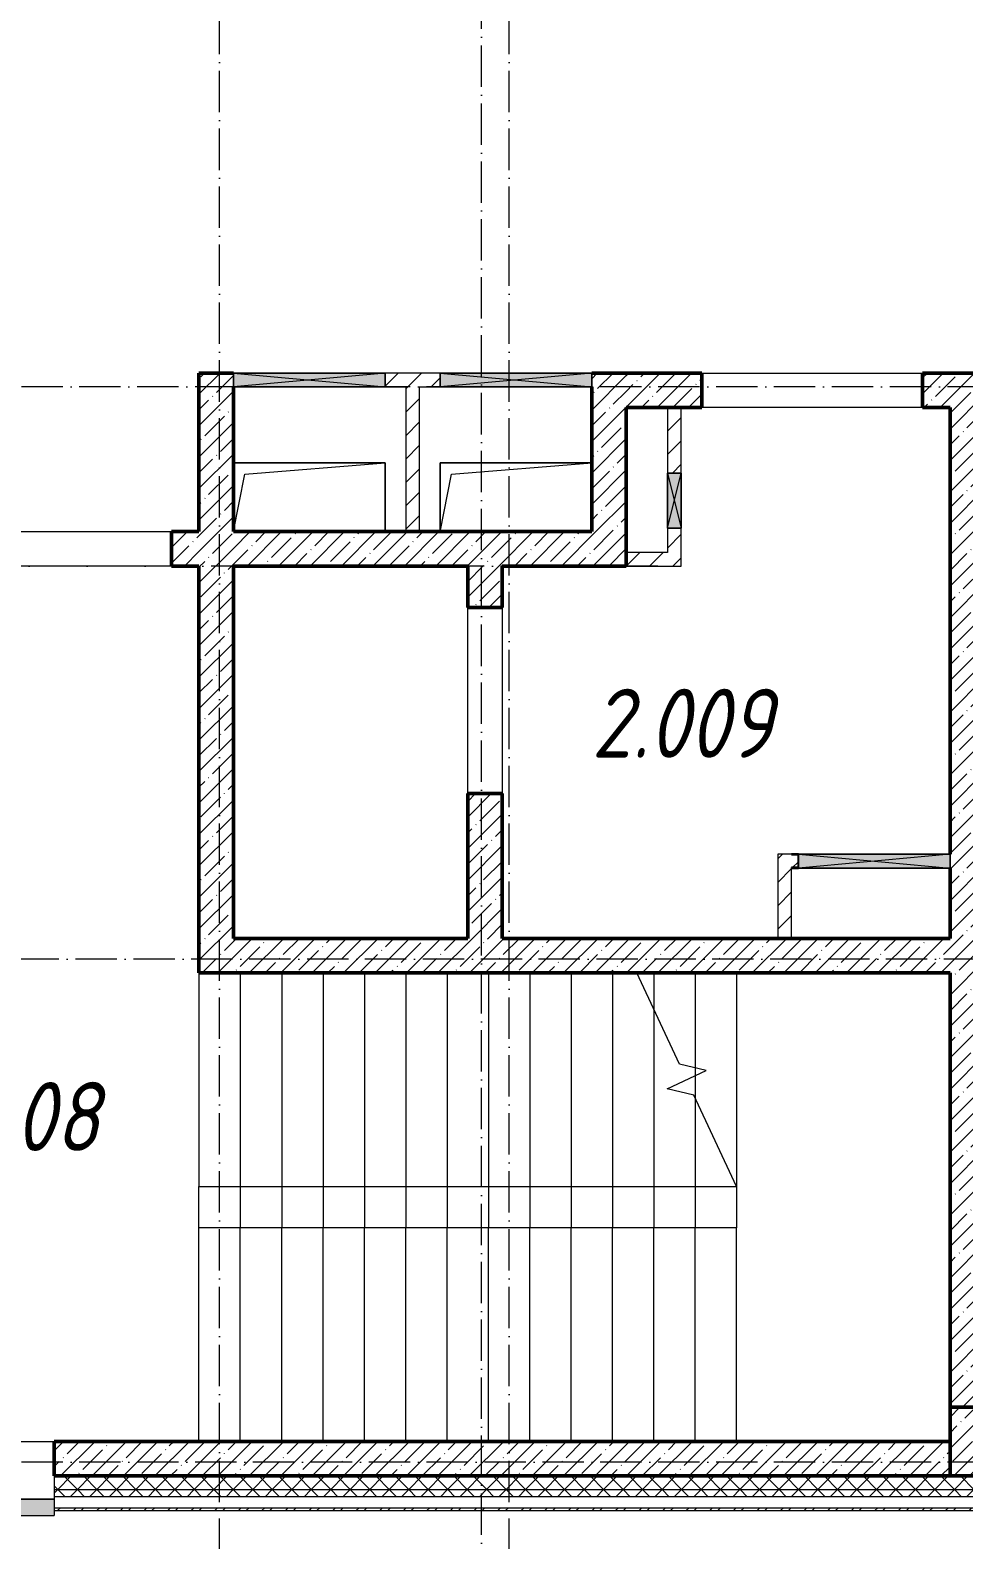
# Model space of a CAD drawing. Header units: millimetres. Extents: x -213536 to 1564669, y -45299 to 942238.
# Drawn here: x -9217 to -2442, y 513734 to 524684 of the extents above; entities that cross this region are included whole.
import ezdxf

# ---------------------------------------------------------------- set-up
doc = ezdxf.new("R2010")
doc.units = ezdxf.units.MM
doc.linetypes.add('50_200_ШТРИХ_1Т_ш5_п1_п1_', pattern=[700, 500, -100, 0, -100])
for name, color, linetype, lineweight in [('3.1) ЖБ окна 1.2 м', 102, 'Continuous', 30), ('A-DETL-GENF-OTLN', 7, 'Continuous', 9), ('A-FLOR-____-OTLN', 7, 'Continuous', 9), ('A-GENM-____-MCUT', 7, 'Continuous', 25), ('A-GENM-____-OTLN', 7, 'Continuous', 9), ('A-GENM-____-OTLN-1', 7, 'Continuous', 25), ('A-GLAZ-____-OTLN', 7, 'Continuous', 9), ('A-WALL-____-MCUT', 7, 'Continuous', 13), ('A-WALL-____-MCUT-1', 7, 'Continuous', 9), ('A-WALL-____-MCUT-2', 7, 'Continuous', 50), ('A-WALL-____-OTLN', 7, 'Continuous', 9), ('A-WALL-____-PATT-1', 7, 'Continuous', 9), ('A-WALL-FNSH-MCUT-1', 7, 'Continuous', 9), ('S-COLS-____-MCUT', 7, 'Continuous', 50), ('S-COLS-____-OTLN', 7, 'Continuous', 9), ('S-GRID-____-OTLN-1', 7, '50_200_ШТРИХ_1Т_ш5_п1_п1_', 9), ('S-STRS-____-MBND', 7, 'Continuous', 9), ('S-STRS-____-OTLN-1', 7, 'Continuous', 9), ('Марки помещений', 7, 'Continuous', 9)]:
    doc.layers.add(name, color=color, linetype=linetype, lineweight=lineweight)
doc.layers.add('A-GLAZ-____-OTLN-1', color=7, linetype='Continuous', lineweight=9, true_color=0xc0c0c0)
doc.styles.add('ISOCPEUR_I_2', font='isocpeui.ttf', dxfattribs={"width": 0.85, "height": 2.3})
pattern_1 = [(45, (-15591.66, 459015.94), (-70.71068, 70.71068), []), (135, (-15591.66, 459015.94), (-70.71068, -70.71068), [])]
pattern_2 = [(45, (-15591.66, 459015.94), (-114.04925, 114.04925), []), (45, (-15477.61, 459015.94), (-114.04925, 114.04925), [201.612, -40.322, 3.353, -36.97])]
pattern_3 = [(45, (-15591.66, 459015.94), (-84.85281, 84.85281), [])]

# ---------------------------------------------------------------- blocks, each defined once
blk = doc.blocks.new('BSC_Колонна _Прямоугольная - 500х500-V59-АР1_План отверстий 2 этажа в осях 1-64_Ю-ЯЯ')
at = {"layer": 'S-COLS-____-OTLN'}
h = blk.add_hatch(dxfattribs=at)
h.set_pattern_fill('FP_70', color=256, style=0, pattern_type=2)
h.set_pattern_definition([(45, (-13300, -55431.04), (-114.04925, 114.04925), []), (45, (-13185.95, -55431.04), (-114.04925, 114.04925), [201.613, -40.323, 3.353, -36.97])])
h.paths.add_polyline_path([(-250, -250), (250, -250), (250, 250), (-250, 250), (-250, 179)], flags=0)
at = {"layer": 'S-COLS-____-MCUT'}
for p, q in [((250, 250), (-250, 250)), ((-250, 250), (-250, -250)), ((250, -250), (250, 250)), ((-250, -250), (250, -250))]:
    blk.add_line(p, q, dxfattribs=at)
blk = doc.blocks.new('AR_Отверстие прямоугольное _в плите_ - AR_Отверстие прямоугольное _в плите_-V199-АР1_План отверстий 2 этажа в осях 1-64_Ю-ЯЯ')
at = {"layer": 'A-GENM-____-OTLN'}
for p, q in [((550, 250), (-550, 250)), ((-550, 250), (-550, -250)), ((-467, 167), (550, 250)), ((-550, -250), (-467, 167))]:
    blk.add_line(p, q, dxfattribs=at)
blk = doc.blocks.new('AR_Отверстие прямоугольное _в плите_ - AR_Отверстие прямоугольное _в плите_-V200-АР1_План отверстий 2 этажа в осях 1-64_Ю-ЯЯ')
at = {"layer": 'A-GENM-____-OTLN'}
for p, q in [((550, 250), (-550, 250)), ((-467, 167), (550, 250)), ((550, -250), (550, 250)), ((-550, -250), (-467, 167))]:
    blk.add_line(p, q, dxfattribs=at)
blk = doc.blocks.new('Отлив_СКБ - Отлив витража_120_НВФ-31885283-АР1_План отверстий 2 этажа в осях 1-64_Ю-ЯЯ')
at = {"layer": 'A-GLAZ-____-OTLN-1'}
for points in [[(426, -2), (1000, -2), (1000, 0), (0, 0), (0, -2)], [(426, -120), (1000, -120), (1000, -2), (0, -2), (0, -120)]]:
    blk.add_hatch(color=256, dxfattribs=at).paths.add_polyline_path(points, flags=0)
at = {"layer": 'A-GLAZ-____-OTLN'}
for p, q in [((0, 0), (1000, 0)), ((1000, -2), (0, -2)), ((0, -120), (0, -83)), ((1000, -83), (1000, -120)), ((0, -120), (1000, -120))]:
    blk.add_line(p, q, dxfattribs=at)
blk = doc.blocks.new('AR_Отверстие прямоугольное _в стене_ - AR_Отверстие прямоугольное _в стене__ОВ-36805337-АР1_План отверстий 2 этажа в осях 1-64_Ю-ЯЯ')
at = {"layer": 'A-GLAZ-____-OTLN'}
blk.add_hatch(color=256, dxfattribs=at).paths.add_polyline_path([(-143, -50), (550, -50), (550, 50), (-550, 50), (-550, -50)], flags=0)
at = {"layer": 'A-DETL-GENF-OTLN'}
for p, q in [((-550, -50), (-550, 50)), ((-550, 50), (550, 50)), ((550, 50), (-550, -50)), ((-550, 50), (550, -50)), ((550, 50), (-550, 50)), ((-550, 50), (-550, -50)), ((550, 50), (550, -50)), ((550, -50), (550, 50)), ((550, -50), (-550, -50)), ((-550, -50), (550, -50))]:
    blk.add_line(p, q, dxfattribs=at)
blk = doc.blocks.new('AR_Отверстие прямоугольное _в стене_ - AR_Отверстие прямоугольное _в стене__ОВ-36803902-АР1_План отверстий 2 этажа в осях 1-64_Ю-ЯЯ')
at = {"layer": 'A-GLAZ-____-OTLN'}
blk.add_hatch(color=256, dxfattribs=at).paths.add_polyline_path([(550, -50), (550, 50), (-550, 50), (-550, -50)], flags=0)
at = {"layer": 'A-DETL-GENF-OTLN'}
for p, q in [((-550, -50), (-550, 50)), ((-550, 50), (550, 50)), ((550, 50), (-550, -50)), ((-550, 50), (550, -50)), ((550, 50), (-550, 50)), ((-550, 50), (-550, -50)), ((550, 50), (550, -50)), ((550, -50), (550, 50)), ((550, -50), (-550, -50)), ((-550, -50), (550, -50))]:
    blk.add_line(p, q, dxfattribs=at)
blk = doc.blocks.new('154_Фахверк_СКБ_Швеллер - Тип_100_3960-V204-АР1_План отверстий 2 этажа в осях 1-64_Ю-ЯЯ')
at = {"layer": 'A-GENM-____-MCUT'}
for p, q in [((175, 50), (125, 50)), ((128, 47), (175, 47)), ((128, -47), (128, 47)), ((175, 47), (175, 50)), ((125, -50), (175, -50)), ((175, -47), (128, -47)), ((175, -50), (175, -47))]:
    blk.add_line(p, q, dxfattribs=at)
blk = doc.blocks.new('AR_Отверстие прямоугольное _в стене_ - AR_Отверстие прямоугольное _в стене__ОВ-36913595-АР1_План отверстий 2 этажа в осях 1-64_Ю-ЯЯ')
at = {"layer": 'A-GLAZ-____-OTLN'}
blk.add_hatch(color=256, dxfattribs=at).paths.add_polyline_path([(550, -50), (550, 50), (-550, 50), (-550, -50), (422, -50)], flags=0)
at = {"layer": 'A-DETL-GENF-OTLN'}
for p, q in [((-550, -50), (-550, 50)), ((-550, 50), (550, 50)), ((550, 50), (-550, -50)), ((-550, 50), (550, -50)), ((550, 50), (-550, 50)), ((-550, 50), (-550, -50)), ((550, 50), (550, -50)), ((550, -50), (550, 50)), ((550, -50), (-550, -50)), ((-550, -50), (550, -50))]:
    blk.add_line(p, q, dxfattribs=at)
blk = doc.blocks.new('AR_Отверстие прямоугольное _в стене_ - AR_Отверстие прямоугольное _в стене__ОВ-36914865-АР1_План отверстий 2 этажа в осях 1-64_Ю-ЯЯ')
at = {"layer": 'A-GLAZ-____-OTLN'}
blk.add_hatch(color=256, dxfattribs=at).paths.add_polyline_path([(-200, -50), (200, -50), (200, 50), (-200, 50)], flags=0)
at = {"layer": 'A-DETL-GENF-OTLN'}
for p, q in [((-200, -50), (-200, 50)), ((-200, 50), (200, 50)), ((200, 50), (-200, -50)), ((-200, 50), (200, -50)), ((200, 50), (-200, 50)), ((-200, 50), (-200, -50)), ((200, 50), (200, -50)), ((200, -50), (200, 50)), ((200, -50), (-200, -50)), ((-200, -50), (200, -50))]:
    blk.add_line(p, q, dxfattribs=at)
blk = doc.blocks.new('2этаж')
at = {"layer": 'S-GRID-____-OTLN-1', "color": 251, "ltscale": 0.6, "true_color": 0x636466}
for p, q in [((-7841.7, 511907.5), (-7841.7, 549908.8)), ((-5941.7, 512090.5), (-5941.7, 549908.8)), ((-5741.7, 511907.5), (-5741.7, 549644.2)), ((88482.7, 522097), (-20260.4, 522097)), ((-4662.3, 520797), (-20260.4, 520797)), ((59888.4, 517947), (-20260.4, 517947)), ((88482.7, 514297), (-20260.4, 514297))]:
    blk.add_line(p, q, dxfattribs=at)

msp = doc.modelspace()

# ---------------------------------------------------------------- hatches: boundary and pattern name
at = {"layer": 'A-WALL-____-PATT-1'}
h = msp.add_hatch(dxfattribs=at)
h.set_pattern_fill('FP_13', color=256, style=0, pattern_type=2)
h.set_pattern_definition(pattern_2)
h.paths.add_polyline_path([(-7991.7, 517847), (-7741.7, 517847), (-7741.7, 522197), (-7991.7, 522197), (-7991.7, 519469.4)], flags=0)
h = msp.add_hatch(dxfattribs=at)
h.set_pattern_fill('FP_4', color=256, style=0, pattern_type=2)
h.set_pattern_definition(pattern_3)
h.paths.add_polyline_path([(-6241.7, 522097), (-6241.7, 522197), (-6641.7, 522197), (-6641.7, 522097), (-6391.7, 522097)], flags=0)
h = msp.add_hatch(dxfattribs=at)
h.set_pattern_fill('FP_13', color=256, style=0, pattern_type=2)
h.set_pattern_definition(pattern_2)
h.paths.add_polyline_path([(-5141.7, 521047), (-4891.7, 521047), (-4891.7, 522197), (-5141.7, 522197), (-5141.7, 522097)], flags=0)
h = msp.add_hatch(dxfattribs=at)
h.set_pattern_fill('FP_13', color=256, style=0, pattern_type=2)
h.set_pattern_definition(pattern_2)
h.paths.add_polyline_path([(-2541.7, 521947), (-2541.7, 522197), (-2741.7, 522197), (-2741.7, 521947)], flags=0)
h.paths.add_polyline_path([(-4341.7, 521947), (-4341.7, 522197), (-4891.7, 522197), (-4891.7, 521947)], flags=0)
h = msp.add_hatch(dxfattribs=at)
h.set_pattern_fill('FP_13', color=256, style=0, pattern_type=2)
h.set_pattern_definition(pattern_2)
h.paths.add_polyline_path([(-2541.7, 514697), (-2291.7, 514697), (-2291.7, 522197), (-2541.7, 522197), (-2541.7, 516240.5)], flags=0)
h = msp.add_hatch(dxfattribs=at)
h.set_pattern_fill('FP_4', color=256, style=0, pattern_type=2)
h.set_pattern_definition(pattern_3)
h.paths.add_polyline_path([(-6391.7, 521047), (-6391.7, 522097), (-6491.7, 522097), (-6491.7, 521047)], flags=0)
h = msp.add_hatch(dxfattribs=at)
h.set_pattern_fill('FP_4', color=256, style=0, pattern_type=2)
h.set_pattern_definition(pattern_3)
h.paths.add_polyline_path([(-4491.7, 520797), (-4491.7, 521072), (-4591.7, 521072), (-4591.7, 520797)], flags=0)
h.paths.add_polyline_path([(-4491.7, 521472), (-4491.7, 521947), (-4591.7, 521947), (-4591.7, 521472), (-4536.9, 521472)], flags=0)
h = msp.add_hatch(dxfattribs=at)
h.set_pattern_fill('FP_13', color=256, style=0, pattern_type=2)
h.set_pattern_definition(pattern_2)
h.paths.add_polyline_path([(-7991.7, 520797), (-7991.7, 521047), (-8191.7, 521047), (-8191.7, 520797)], flags=0)
h.paths.add_polyline_path([(-10041.7, 520797), (-9791.7, 520797), (-9791.7, 521047), (-10041.7, 521047)], flags=0)
h = msp.add_hatch(dxfattribs=at)
h.set_pattern_fill('FP_13', color=256, style=0, pattern_type=2)
h.set_pattern_definition(pattern_2)
h.paths.add_polyline_path([(-4891.7, 520797), (-4891.7, 521047), (-7741.7, 521047), (-7741.7, 520797), (-5001.8, 520797)], flags=0)
h = msp.add_hatch(dxfattribs=at)
h.set_pattern_fill('FP_4', color=256, style=0, pattern_type=2)
h.set_pattern_definition(pattern_3)
h.paths.add_polyline_path([(-4591.7, 520797), (-4591.7, 520897), (-4891.7, 520897), (-4891.7, 520797)], flags=0)
h = msp.add_hatch(dxfattribs=at)
h.set_pattern_fill('FP_13', color=256, style=0, pattern_type=2)
h.set_pattern_definition(pattern_2)
h.paths.add_polyline_path([(-5791.7, 518097), (-5791.7, 519146.6), (-6041.7, 519146.6), (-6041.7, 518097)], flags=0)
h.paths.add_polyline_path([(-6041.7, 520496.6), (-5791.7, 520496.6), (-5791.7, 520797), (-6041.7, 520797)], flags=0)
h = msp.add_hatch(dxfattribs=at)
h.set_pattern_fill('FP_4', color=256, style=0, pattern_type=2)
h.set_pattern_definition(pattern_3)
h.paths.add_polyline_path([(-3791.7, 518607), (-3691.7, 518607), (-3691.7, 518610), (-3644.7, 518611.1), (-3644.7, 518704), (-3691.7, 518704), (-3691.7, 518707), (-3791.7, 518707), (-3791.7, 518610)], flags=0)
h = msp.add_hatch(dxfattribs=at)
h.set_pattern_fill('FP_4', color=256, style=0, pattern_type=2)
h.set_pattern_definition(pattern_3)
h.paths.add_polyline_path([(-3691.7, 518097), (-3691.7, 518607), (-3791.7, 518607), (-3791.7, 518097)], flags=0)
h = msp.add_hatch(dxfattribs=at)
h.set_pattern_fill('FP_13', color=256, style=0, pattern_type=2)
h.set_pattern_definition(pattern_2)
h.paths.add_polyline_path([(-3234.3, 517847), (-2541.7, 517847), (-2541.7, 518097), (-7741.7, 518097), (-7741.7, 517847), (-5001.8, 517847)], flags=0)
h = msp.add_hatch(dxfattribs=at)
h.set_pattern_fill('FP_13', color=256, style=0, pattern_type=2)
h.set_pattern_definition(pattern_2)
h.paths.add_polyline_path([(-2541.7, 514197), (-2541.7, 514447), (-9041.7, 514447), (-9041.7, 514197), (-3234.3, 514197)], flags=0)
h.paths.add_polyline_path([(-10291.7, 514197), (-10041.7, 514197), (-10041.7, 514447), (-10291.7, 514447)], flags=0)
h = msp.add_hatch(dxfattribs=at)
h.set_pattern_fill('FP_1', color=256, style=0, pattern_type=2)
h.set_pattern_definition(pattern_1)
h.paths.add_polyline_path([(58628.2, 514097), (58708.3, 514097), (58708.3, 514197), (52358.3, 514197), (52358.3, 514097), (55093.2, 514097)], flags=0)
h.paths.add_polyline_path([(49408.3, 514097), (51358.3, 514097), (51358.3, 514197), (49483.3, 514197), (49483.3, 514191), (49408.3, 514191)], flags=0)
h.paths.add_polyline_path([(48408.3, 514097), (48408.3, 514191), (48333.3, 514191), (48333.3, 514197), (47383.3, 514197), (47383.3, 514191), (47308.3, 514191), (47308.3, 514097), (48023.2, 514097)], flags=0)
h.paths.add_polyline_path([(44488.2, 514097), (45508.3, 514097), (45508.3, 514191), (45433.3, 514191), (45433.3, 514197), (44383.3, 514197), (44383.3, 514191), (44308.3, 514191), (44308.3, 514097), (44383.3, 514097)], flags=0)
h.paths.add_polyline_path([(42508.3, 514097), (42508.3, 514191), (42433.3, 514191), (42433.3, 514197), (41383.3, 514197), (41383.3, 514191), (41308.3, 514191), (41308.3, 514097), (41836.9, 514097)], flags=0)
h.paths.add_polyline_path([(38743.8, 514097), (39508.3, 514097), (39508.3, 514191), (39433.3, 514191), (39433.3, 514197), (38383.3, 514197), (38383.3, 514191), (38308.3, 514191), (38308.3, 514097), (38658.3, 514097)], flags=0)
h.paths.add_polyline_path([(36433.3, 514097), (36508.3, 514097), (36508.3, 514191), (36433.3, 514191), (36433.3, 514197), (35383.3, 514197), (35383.3, 514191), (35308.3, 514191), (35308.3, 514097), (35650.7, 514097)], flags=0)
h.paths.add_polyline_path([(32308.3, 514097), (33508.3, 514097), (33508.3, 514191), (33433.3, 514191), (33433.3, 514197), (32383.3, 514197), (32383.3, 514191), (32308.3, 514191)], flags=0)
h.paths.add_polyline_path([(26883.3, 514097), (26958.3, 514097), (26958.3, 514191), (26883.3, 514191), (26883.3, 514197), (25833.3, 514197), (25833.3, 514191), (25758.3, 514191), (25758.3, 514097), (26813.2, 514097)], flags=0)
h.paths.add_polyline_path([(28833.3, 514097), (30508.3, 514097), (30508.3, 514191), (30433.3, 514191), (30433.3, 514197), (28833.3, 514197), (28833.3, 514191), (28758.3, 514191), (28758.3, 514097)], flags=0)
h.paths.add_polyline_path([(23883.3, 514097), (23958.3, 514097), (23958.3, 514191), (23883.3, 514191), (23883.3, 514197), (22833.3, 514197), (22833.3, 514191), (22758.3, 514191), (22758.3, 514097), (23608.3, 514097)], flags=0)
h.paths.add_polyline_path([(20958.3, 514097), (20958.3, 514191), (20883.3, 514191), (20883.3, 514197), (19833.3, 514197), (19833.3, 514191), (19758.3, 514191), (19758.3, 514097), (20626.9, 514097)], flags=0)
h.paths.add_polyline_path([(16758.3, 514097), (17958.3, 514097), (17958.3, 514191), (17883.3, 514191), (17883.3, 514197), (16833.3, 514197), (16833.3, 514191), (16758.3, 514191)], flags=0)
h.paths.add_polyline_path([(14958.3, 514097), (14958.3, 514191), (14883.3, 514191), (14883.3, 514197), (13833.3, 514197), (13833.3, 514191), (13758.3, 514191), (13758.3, 514097), (14883.3, 514097)], flags=0)
h.paths.add_polyline_path([(11108.3, 514097), (11958.3, 514097), (11958.3, 514191), (11883.3, 514191), (11883.3, 514197), (10833.3, 514197), (10833.3, 514191), (10758.3, 514191), (10758.3, 514097), (10905.7, 514097)], flags=0)
h.paths.add_polyline_path([(8958.3, 514097), (8958.3, 514191), (8883.3, 514191), (8883.3, 514197), (7833.3, 514197), (7833.3, 514191), (7758.3, 514191), (7758.3, 514097), (8254.4, 514097)], flags=0)
h.paths.add_polyline_path([(5958.3, 514097), (5958.3, 514191), (5883.3, 514191), (5883.3, 514197), (4833.3, 514197), (4833.3, 514191), (4758.3, 514191), (4758.3, 514097), (5883.3, 514097)], flags=0)
h.paths.add_polyline_path([(2958.3, 514097), (2958.3, 514191), (2883.3, 514191), (2883.3, 514197), (1833.3, 514197), (1833.3, 514191), (1758.3, 514191), (1758.3, 514097), (2951.9, 514097)], flags=0)
h.paths.add_polyline_path([(758.3, 514097), (758.3, 514191), (683.3, 514191), (683.3, 514197), (-9041.7, 514197), (-9041.7, 514097), (300.7, 514097)], flags=0)
h.paths.add_polyline_path([(-10041.7, 514097), (-10041.7, 514197), (-18041.7, 514197), (-18041.7, 514097), (-12071.8, 514097)], flags=0)
h = msp.add_hatch(dxfattribs=at)
h.set_pattern_fill('FP_1', color=256, style=0, pattern_type=2)
h.set_pattern_definition(pattern_1)
h.paths.add_polyline_path([(58708.3, 514047), (58708.3, 514097), (52358.3, 514097), (52358.3, 514047), (58628.2, 514047)], flags=0)
h.paths.add_polyline_path([(51358.3, 514047), (51358.3, 514097), (49408.3, 514097), (49408.3, 514047), (49790.7, 514047)], flags=0)
h.paths.add_polyline_path([(48408.3, 514047), (48408.3, 514097), (47308.3, 514097), (47308.3, 514047), (48023.2, 514047)], flags=0)
h.paths.add_polyline_path([(45508.3, 514047), (45508.3, 514097), (44308.3, 514097), (44308.3, 514047), (44488.2, 514047)], flags=0)
h.paths.add_polyline_path([(42508.3, 514047), (42508.3, 514097), (41308.3, 514097), (41308.3, 514047), (41836.9, 514047)], flags=0)
h.paths.add_polyline_path([(39508.3, 514047), (39508.3, 514097), (38308.3, 514097), (38308.3, 514047), (39185.7, 514047)], flags=0)
h.paths.add_polyline_path([(35308.3, 514047), (36508.3, 514047), (36508.3, 514097), (35308.3, 514097)], flags=0)
h.paths.add_polyline_path([(32999.4, 514047), (33508.3, 514047), (33508.3, 514097), (32308.3, 514097), (32308.3, 514047)], flags=0)
h.paths.add_polyline_path([(28758.3, 514047), (30508.3, 514047), (30508.3, 514097), (28758.3, 514097)], flags=0)
h.paths.add_polyline_path([(25758.3, 514047), (26958.3, 514047), (26958.3, 514097), (25758.3, 514097)], flags=0)
h.paths.add_polyline_path([(23958.3, 514047), (23958.3, 514097), (22758.3, 514097), (22758.3, 514047), (23278.2, 514047)], flags=0)
h.paths.add_polyline_path([(17958.3, 514047), (17958.3, 514097), (16758.3, 514097), (16758.3, 514047)], flags=0)
h.paths.add_polyline_path([(19758.3, 514047), (20958.3, 514047), (20958.3, 514097), (19758.3, 514097)], flags=0)
h.paths.add_polyline_path([(14958.3, 514047), (14958.3, 514097), (13758.3, 514097), (13758.3, 514047), (14440.7, 514047)], flags=0)
h.paths.add_polyline_path([(11958.3, 514047), (11958.3, 514097), (10758.3, 514097), (10758.3, 514047), (11789.4, 514047)], flags=0)
h.paths.add_polyline_path([(7758.3, 514047), (8958.3, 514047), (8958.3, 514097), (7758.3, 514097)], flags=0)
h.paths.add_polyline_path([(5958.3, 514047), (5958.3, 514097), (4758.3, 514097), (4758.3, 514047), (5603.2, 514047)], flags=0)
h.paths.add_polyline_path([(2951.9, 514047), (2958.3, 514047), (2958.3, 514097), (1758.3, 514097), (1758.3, 514047), (2068.2, 514047)], flags=0)
h.paths.add_polyline_path([(758.3, 514047), (758.3, 514097), (-9041.7, 514097), (-9041.7, 514047), (300.7, 514047)], flags=0)
h.paths.add_polyline_path([(-10041.7, 514047), (-10041.7, 514097), (-18141.7, 514097), (-18141.7, 514047), (-12071.8, 514047)], flags=0)
h = msp.add_hatch(dxfattribs=at)
h.set_pattern_fill('FP_3', color=256, style=0, pattern_type=2)
h.set_pattern_definition([(45, (-15591.66, 459015.94), (-85.53659, 85.53659), []), (45, (-15534.64, 459015.94), (-85.53659, 85.53659), [])])
h.paths.add_polyline_path([(29623.3, 513947), (29623.3, 513967), (28758.3, 513967), (28758.3, 513947), (29464.4, 513947)], flags=0)
h.paths.add_polyline_path([(26813.2, 513947), (26958.3, 513947), (26958.3, 513967), (25758.3, 513967), (25758.3, 513947)], flags=0)
h.paths.add_polyline_path([(23278.2, 513947), (23958.3, 513947), (23958.3, 513967), (22758.3, 513967), (22758.3, 513947)], flags=0)
h.paths.add_polyline_path([(20958.3, 513947), (20958.3, 513967), (19758.3, 513967), (19758.3, 513947), (20626.9, 513947)], flags=0)
h.paths.add_polyline_path([(17958.3, 513947), (17958.3, 513967), (16758.3, 513967), (16758.3, 513947)], flags=0)
h.paths.add_polyline_path([(14958.3, 513947), (14958.3, 513967), (13758.3, 513967), (13758.3, 513947), (14440.7, 513947)], flags=0)
h.paths.add_polyline_path([(11789.4, 513947), (11958.3, 513947), (11958.3, 513967), (10758.3, 513967), (10758.3, 513947), (10905.7, 513947)], flags=0)
h.paths.add_polyline_path([(8958.3, 513947), (8958.3, 513967), (7758.3, 513967), (7758.3, 513947), (8254.4, 513947)], flags=0)
h.paths.add_polyline_path([(5603.2, 513947), (5958.3, 513947), (5958.3, 513967), (4758.3, 513967), (4758.3, 513947)], flags=0)
h.paths.add_polyline_path([(1758.3, 513947), (2958.3, 513947), (2958.3, 513967), (1758.3, 513967)], flags=0)
h.paths.add_polyline_path([(758.3, 513947), (758.3, 513967), (-9041.7, 513967), (-9041.7, 513947), (300.7, 513947)], flags=0)
h.paths.add_polyline_path([(-10041.7, 513947), (-10041.7, 513967), (-18271.7, 513967), (-18271.7, 513947), (-12071.8, 513947)], flags=0)

# ---------------------------------------------------------------- linework, layer by layer
at = {"layer": 'A-FLOR-____-OTLN'}
for p, q in [((-7741.7, 521547), (-6641.7, 521547)), ((-6641.7, 521547), (-6641.7, 521047)), ((-6241.7, 521546.6), (-5141.7, 521546.6)), ((-6241.7, 521047), (-6241.7, 521546.6)), ((-6041.7, 518097.3), (-7741.7, 518097.3)), ((-7991.7, 514447), (-7991.7, 516297))]:
    msp.add_line(p, q, dxfattribs=at)
at = {"layer": 'A-WALL-____-MCUT'}
for p, q in [((-9041.7, 514197), (-9041.7, 513967)), ((-9041.7, 513967), (758.3, 513967))]:
    msp.add_line(p, q, dxfattribs=at)
at = {"layer": 'A-WALL-____-MCUT-1'}
for p, q in [((758.3, 514097), (-9041.7, 514097)), ((758.3, 514047), (-9041.7, 514047))]:
    msp.add_line(p, q, dxfattribs=at)
at = {"layer": 'A-WALL-____-MCUT-2'}
for p, q in [((-7741.7, 522197), (-7991.7, 522197)), ((-7991.7, 522197), (-7991.7, 521047)), ((-4341.7, 522197), (-5141.7, 522197)), ((-4341.7, 521947), (-4341.7, 522197)), ((-2741.7, 522197), (-2741.7, 521947)), ((-2291.7, 522197), (-2741.7, 522197)), ((-7741.7, 521047), (-7741.7, 522097)), ((-5141.7, 522097), (-5141.7, 521047)), ((-4891.7, 520797), (-4891.7, 521947)), ((-4891.7, 521947), (-4341.7, 521947)), ((-2741.7, 521947), (-2541.7, 521947)), ((-2541.7, 521947), (-2541.7, 518707)), ((-7991.7, 521047), (-8191.7, 521047)), ((-8191.7, 521047), (-8191.7, 520797)), ((-5141.7, 521047), (-7741.7, 521047)), ((-8191.7, 520797), (-7991.7, 520797)), ((-7991.7, 520797), (-7991.7, 517847)), ((-7741.7, 518097), (-7741.7, 520797)), ((-7741.7, 520797), (-6041.7, 520797)), ((-6041.7, 520797), (-6041.7, 520496.6)), ((-5791.7, 520496.6), (-5791.7, 520797)), ((-5791.7, 520797), (-4891.7, 520797)), ((-6041.7, 520496.6), (-5791.7, 520496.6)), ((-5791.7, 519146.6), (-6041.7, 519146.6)), ((-6041.7, 519146.6), (-6041.7, 518097)), ((-5791.7, 518097), (-5791.7, 519146.6)), ((-2541.7, 518607), (-2541.7, 518097)), ((-6041.7, 518097), (-7741.7, 518097)), ((-2541.7, 518097), (-5791.7, 518097)), ((-7991.7, 517847), (-2541.7, 517847)), ((-2541.7, 517847), (-2541.7, 514697)), ((-2541.7, 514447), (-9041.7, 514447)), ((-9041.7, 514447), (-9041.7, 514197)), ((-2541.7, 514197), (-9041.7, 514197)), ((-9041.7, 514197), (-2541.7, 514197))]:
    msp.add_line(p, q, dxfattribs=at)
at = {"layer": 'A-WALL-____-OTLN'}
for p, q in [((-4341.7, 522197), (-2741.7, 522197)), ((-2741.7, 521947), (-4341.7, 521947)), ((-9791.7, 521047), (-8191.7, 521047)), ((-8191.7, 520797), (-9791.7, 520797)), ((-6041.7, 519146.6), (-6041.7, 520496.6)), ((-5791.7, 520496.6), (-5791.7, 519146.6)), ((-10041.7, 514447), (-9041.7, 514447))]:
    msp.add_line(p, q, dxfattribs=at)
at = {"layer": 'A-WALL-FNSH-MCUT-1'}
for p, q in [((-6241.7, 522197), (-6641.7, 522197)), ((-6641.7, 522097), (-6491.7, 522097)), ((-6491.7, 522097), (-6491.7, 521047)), ((-6391.7, 522097), (-6241.7, 522097)), ((-6391.7, 521047), (-6391.7, 522097)), ((-4591.7, 521947), (-4591.7, 521472)), ((-4491.7, 521472), (-4491.7, 521947)), ((-4591.7, 521072), (-4591.7, 520897)), ((-4491.7, 520797), (-4491.7, 521072)), ((-4591.7, 520897), (-4891.7, 520897)), ((-4891.7, 520797), (-4491.7, 520797)), ((-3691.7, 518707), (-3791.7, 518707)), ((-3791.7, 518707), (-3791.7, 518097)), ((-3691.7, 518097), (-3691.7, 518607)), ((-9041.7, 513967), (-9041.7, 513947)), ((-9041.7, 513947), (758.3, 513947))]:
    msp.add_line(p, q, dxfattribs=at)
at = {"layer": 'S-STRS-____-MBND'}
for p, q in [((-4505.9, 517185.3), (-4814.4, 517847)), ((-4594.7, 517005.9), (-4311.4, 517138)), ((-4311.4, 517138), (-4505.9, 517185.3)), ((-4400.2, 516958.7), (-4594.7, 517005.9)), ((-4091.7, 516297), (-4400.2, 516958.7))]:
    msp.add_line(p, q, dxfattribs=at)
at = {"layer": 'S-STRS-____-OTLN-1'}
for p, q in [((-7991.7, 517847), (-7991.7, 516297)), ((-7991.7, 517847), (-7991.7, 516297)), ((-7691.7, 517847), (-7691.7, 516297)), ((-7691.7, 517847), (-7691.7, 516297)), ((-7391.7, 517847), (-7391.7, 516297)), ((-7391.7, 517847), (-7391.7, 516297)), ((-7091.7, 517847), (-7091.7, 516297)), ((-7091.7, 517847), (-7091.7, 516297)), ((-6791.7, 517847), (-6791.7, 516297)), ((-6791.7, 517847), (-6791.7, 516297)), ((-6491.7, 517847), (-6491.7, 516297)), ((-6491.7, 517847), (-6491.7, 516297)), ((-6191.7, 517847), (-6191.7, 516297)), ((-6191.7, 517847), (-6191.7, 516297)), ((-5891.7, 517847), (-5891.7, 516297)), ((-5891.7, 517847), (-5891.7, 516297)), ((-5591.7, 517847), (-5591.7, 516297)), ((-5591.7, 517847), (-5591.7, 516297)), ((-5291.7, 517847), (-5291.7, 516297)), ((-5291.7, 517847), (-5291.7, 516297)), ((-4991.7, 517847), (-4991.7, 516297)), ((-4991.7, 517847), (-4991.7, 516297)), ((-4691.7, 517847), (-4691.7, 517583.7)), ((-4691.7, 517847), (-4691.7, 517583.7)), ((-4391.7, 517847), (-4391.7, 517157.5)), ((-4391.7, 517847), (-4391.7, 517157.5)), ((-4091.7, 517847), (-4091.7, 515997)), ((-4091.7, 517847), (-4091.7, 515997)), ((-4691.7, 517583.7), (-4691.7, 516297)), ((-4691.7, 517583.7), (-4691.7, 516297)), ((-4391.7, 517157.5), (-4391.7, 517100.6)), ((-4391.7, 517157.5), (-4391.7, 517100.6)), ((-4391.7, 517100.6), (-4391.7, 516940.3)), ((-4391.7, 517100.6), (-4391.7, 516940.3)), ((-4391.7, 516940.3), (-4391.7, 516297)), ((-4391.7, 516940.3), (-4391.7, 516297)), ((-7991.7, 516297), (-7691.7, 516297)), ((-7691.7, 516297), (-7691.7, 515997)), ((-7691.7, 516297), (-7691.7, 515997)), ((-7691.7, 516297), (-7391.7, 516297)), ((-7391.7, 516297), (-7391.7, 515997)), ((-7391.7, 516297), (-7391.7, 515997)), ((-7391.7, 516297), (-7091.7, 516297)), ((-7091.7, 516297), (-7091.7, 515997)), ((-7091.7, 516297), (-7091.7, 515997)), ((-7091.7, 516297), (-6791.7, 516297)), ((-6791.7, 516297), (-6791.7, 515997)), ((-6791.7, 516297), (-6791.7, 515997)), ((-6791.7, 516297), (-6491.7, 516297)), ((-6491.7, 516297), (-6491.7, 515997)), ((-6491.7, 516297), (-6491.7, 515997)), ((-6491.7, 516297), (-6191.7, 516297)), ((-6191.7, 516297), (-6191.7, 515997)), ((-6191.7, 516297), (-6191.7, 515997)), ((-6191.7, 516297), (-5891.7, 516297)), ((-5891.7, 516297), (-5891.7, 515997)), ((-5891.7, 516297), (-5891.7, 515997)), ((-5891.7, 516297), (-5591.7, 516297)), ((-5591.7, 516297), (-5591.7, 515997)), ((-5591.7, 516297), (-5591.7, 515997)), ((-5591.7, 516297), (-5291.7, 516297)), ((-5291.7, 516297), (-5291.7, 515997)), ((-5291.7, 516297), (-5291.7, 515997)), ((-5291.7, 516297), (-4991.7, 516297)), ((-4991.7, 516297), (-4991.7, 515997)), ((-4991.7, 516297), (-4991.7, 515997)), ((-4991.7, 516297), (-4691.7, 516297)), ((-4691.7, 516297), (-4691.7, 515997)), ((-4691.7, 516297), (-4691.7, 515997)), ((-4691.7, 516297), (-4391.7, 516297)), ((-4391.7, 516297), (-4391.7, 515997)), ((-4391.7, 516297), (-4391.7, 515997)), ((-4391.7, 516297), (-4091.7, 516297)), ((-7991.7, 514447), (-7991.7, 515997)), ((-7691.7, 515997), (-7991.7, 515997)), ((-7391.7, 515997), (-7691.7, 515997)), ((-7691.7, 514447), (-7691.7, 515997)), ((-7691.7, 514447), (-7691.7, 515997)), ((-7091.7, 515997), (-7391.7, 515997)), ((-7391.7, 514447), (-7391.7, 515997)), ((-7391.7, 514447), (-7391.7, 515997)), ((-6791.7, 515997), (-7091.7, 515997)), ((-7091.7, 514447), (-7091.7, 515997)), ((-7091.7, 514447), (-7091.7, 515997)), ((-6491.7, 515997), (-6791.7, 515997)), ((-6791.7, 514447), (-6791.7, 515997)), ((-6791.7, 514447), (-6791.7, 515997)), ((-6191.7, 515997), (-6491.7, 515997)), ((-6491.7, 514447), (-6491.7, 515997)), ((-6491.7, 514447), (-6491.7, 515997)), ((-5891.7, 515997), (-6191.7, 515997)), ((-6191.7, 514447), (-6191.7, 515997)), ((-6191.7, 514447), (-6191.7, 515997)), ((-5591.7, 515997), (-5891.7, 515997)), ((-5891.7, 514447), (-5891.7, 515997)), ((-5891.7, 514447), (-5891.7, 515997)), ((-5291.7, 515997), (-5591.7, 515997)), ((-5591.7, 514447), (-5591.7, 515997)), ((-5591.7, 514447), (-5591.7, 515997)), ((-4991.7, 515997), (-5291.7, 515997)), ((-5291.7, 514447), (-5291.7, 515997)), ((-5291.7, 514447), (-5291.7, 515997)), ((-4691.7, 515997), (-4991.7, 515997)), ((-4991.7, 514447), (-4991.7, 515997)), ((-4991.7, 514447), (-4991.7, 515997)), ((-4391.7, 515997), (-4691.7, 515997)), ((-4691.7, 514447), (-4691.7, 515997)), ((-4691.7, 514447), (-4691.7, 515997)), ((-4091.7, 515997), (-4391.7, 515997)), ((-4391.7, 514447), (-4391.7, 515997)), ((-4391.7, 514447), (-4391.7, 515997)), ((-4091.7, 514447), (-4091.7, 515997)), ((-4091.7, 514447), (-4091.7, 515997))]:
    msp.add_line(p, q, dxfattribs=at)

# ---------------------------------------------------------------- block references
at = {"layer": '3.1) ЖБ окна 1.2 м'}
msp.add_blockref('2этаж', (0, 0), dxfattribs=at)
at = {"layer": 'A-GENM-____-OTLN'}
for name, p in [('AR_Отверстие прямоугольное _в плите_ - AR_Отверстие прямоугольное _в плите_-V200-АР1_План отверстий 2 этажа в осях 1-64_Ю-ЯЯ', (-7191.7, 521297)), ('AR_Отверстие прямоугольное _в плите_ - AR_Отверстие прямоугольное _в плите_-V199-АР1_План отверстий 2 этажа в осях 1-64_Ю-ЯЯ', (-5691.7, 521296.6))]:
    msp.add_blockref(name, p, dxfattribs=at)
at = {"layer": 'A-GENM-____-OTLN-1', "rotation": 180}
msp.add_blockref('154_Фахверк_СКБ_Швеллер - Тип_100_3960-V204-АР1_План отверстий 2 этажа в осях 1-64_Ю-ЯЯ', (-3516.7, 518657), dxfattribs=at)
at = {"layer": 'A-GLAZ-____-OTLN'}
for name, p in [('AR_Отверстие прямоугольное _в стене_ - AR_Отверстие прямоугольное _в стене__ОВ-36913595-АР1_План отверстий 2 этажа в осях 1-64_Ю-ЯЯ', (-7191.7, 522147)), ('AR_Отверстие прямоугольное _в стене_ - AR_Отверстие прямоугольное _в стене__ОВ-36803902-АР1_План отверстий 2 этажа в осях 1-64_Ю-ЯЯ', (-5691.7, 522147)), ('AR_Отверстие прямоугольное _в стене_ - AR_Отверстие прямоугольное _в стене__ОВ-36805337-АР1_План отверстий 2 этажа в осях 1-64_Ю-ЯЯ', (-3091.7, 518657)), ('Отлив_СКБ - Отлив витража_120_НВФ-31885283-АР1_План отверстий 2 этажа в осях 1-64_Ю-ЯЯ', (-10041.7, 514030))]:
    msp.add_blockref(name, p, dxfattribs=at)
at = {"layer": 'A-GLAZ-____-OTLN', "rotation": 89.9999999999999}
msp.add_blockref('AR_Отверстие прямоугольное _в стене_ - AR_Отверстие прямоугольное _в стене__ОВ-36914865-АР1_План отверстий 2 этажа в осях 1-64_Ю-ЯЯ', (-4541.7, 521272), dxfattribs=at)
at = {"layer": 'S-COLS-____-OTLN'}
msp.add_blockref('BSC_Колонна _Прямоугольная - 500х500-V59-АР1_План отверстий 2 этажа в осях 1-64_Ю-ЯЯ', (-2291.7, 514447), dxfattribs=at)

# ---------------------------------------------------------------- texts
at = {"layer": 'Марки помещений', "char_height": 500, "width": 785.654, "attachment_point": 1, "style": 'ISOCPEUR_I_2'}
for s, insert in [('2.009', (-5143.7, 519907.4)), ('2.008', (-10034.8, 517054.7))]:
    msp.add_mtext(s, dxfattribs=dict(at, insert=insert))

doc.saveas('drawing.dxf')
